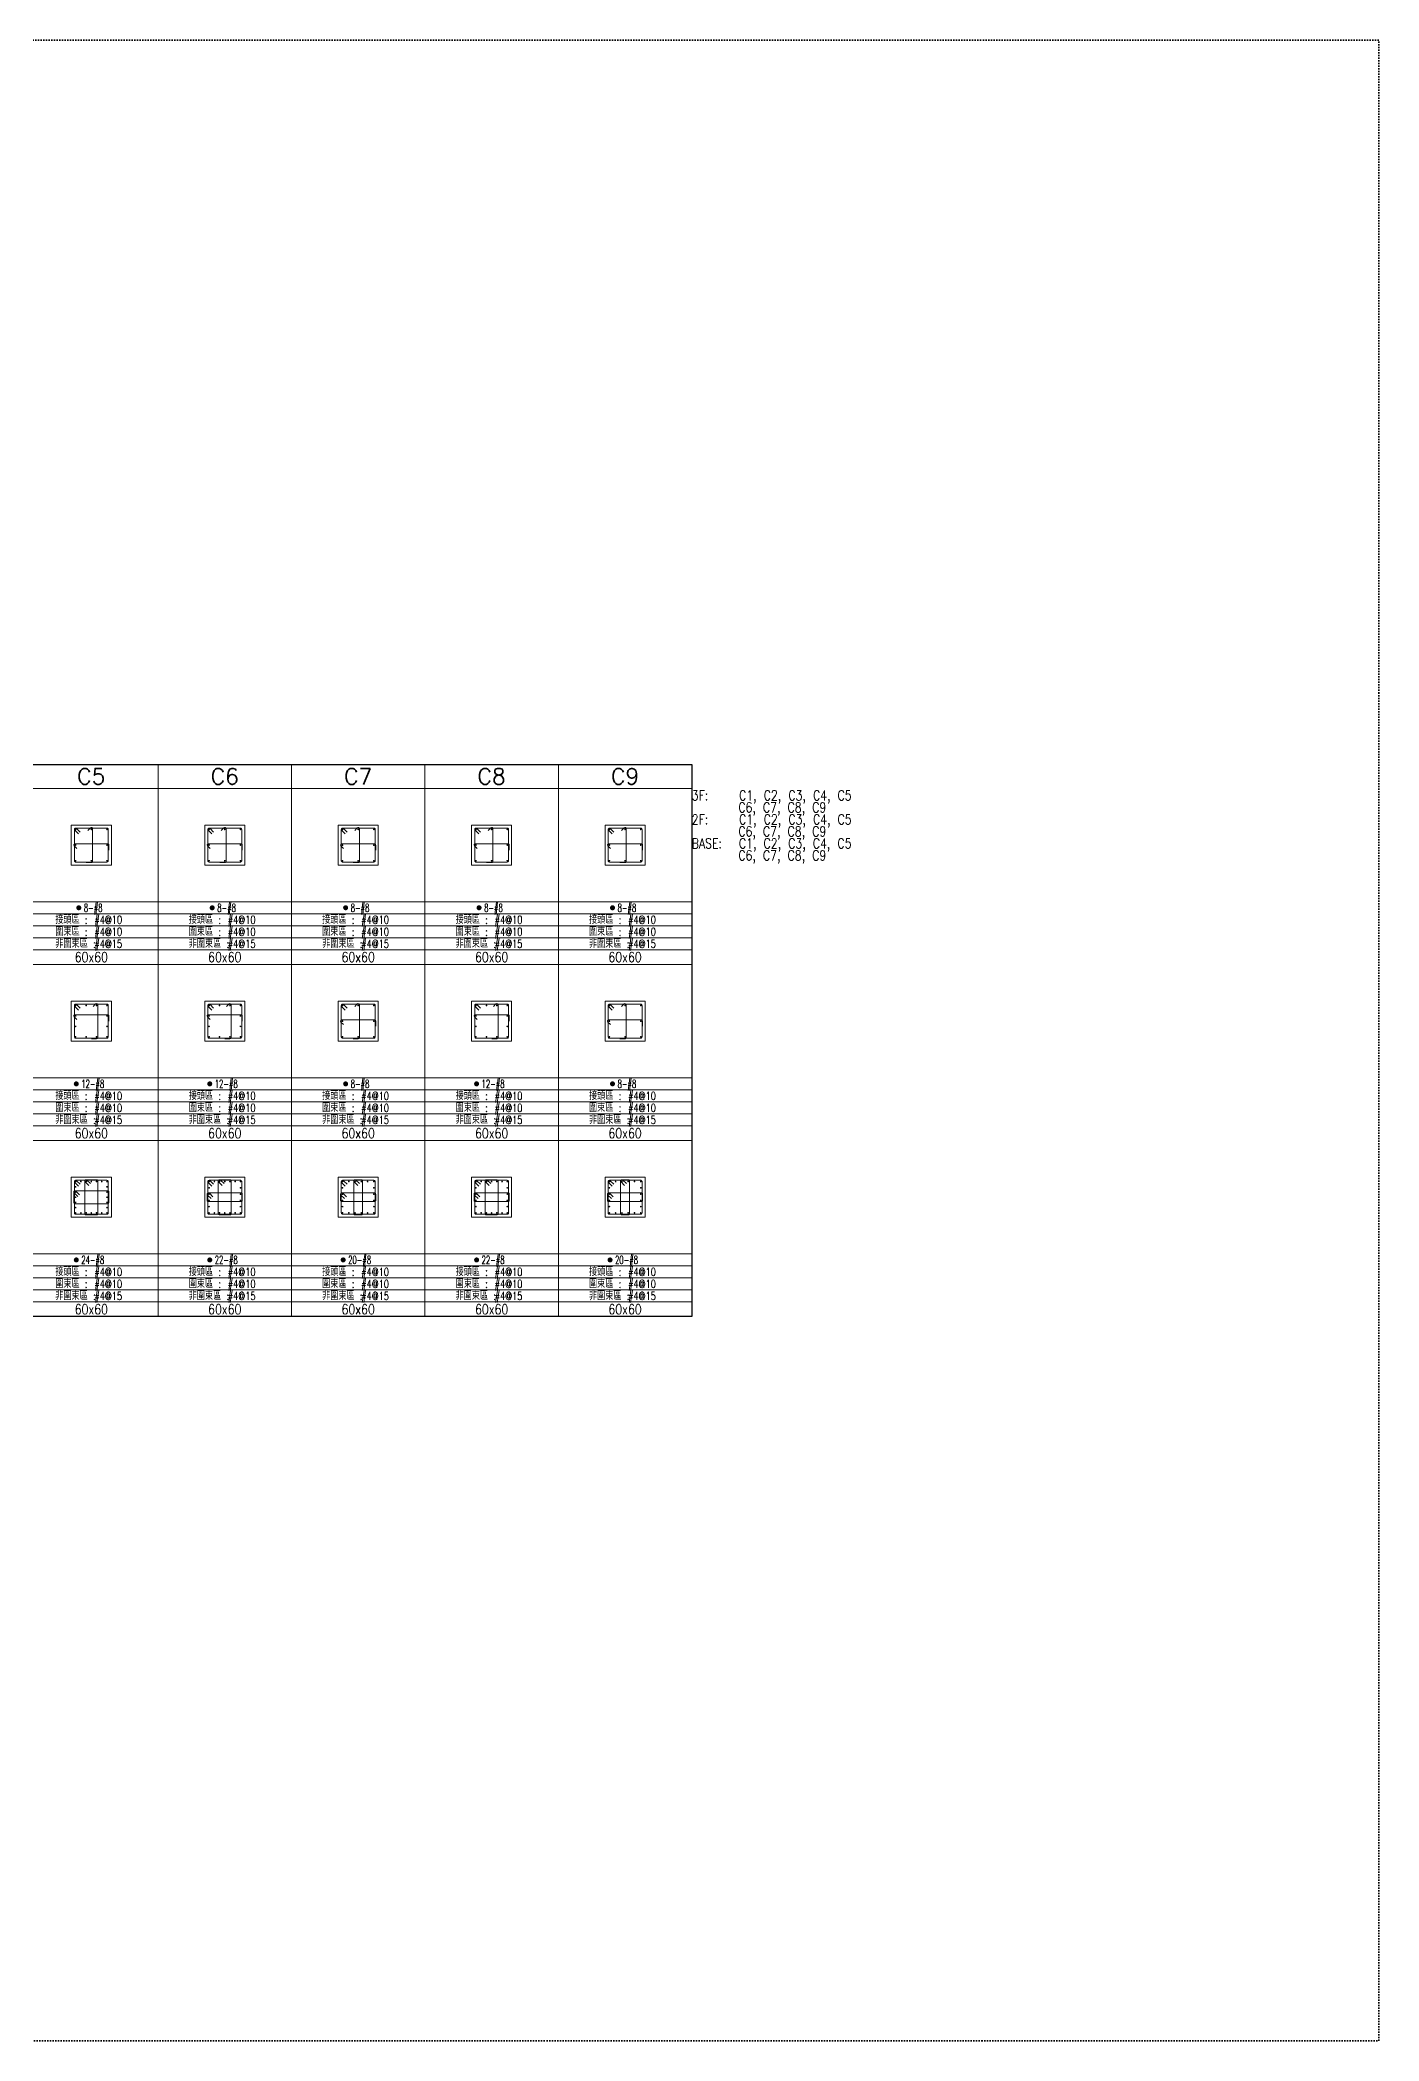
# Model space of a CAD drawing. Header units: millimetres. Extents: x 0 to 4000, y -3150 to -150.
# Drawn here: x 1993 to 4000, y -3150 to -150 of the extents above; entities that cross this region are included whole.
import ezdxf
from ezdxf.enums import TextEntityAlignment as Align

# ---------------------------------------------------------------- set-up
doc = ezdxf.new("R2010")
doc.units = ezdxf.units.MM
doc.linetypes.add('DOT', pattern=[4, 2, -2])
for name, color, linetype in [('column.section', 2, 'Continuous'), ('GirdBoundary', 132, 'Continuous'), ('GirdInner', 132, 'Continuous'), ('main.dot', 2, 'Continuous'), ('sheet.frame', 1, 'DOT'), ('摘要資訊', 30, 'Continuous'), ('文字-主筋根數', 132, 'Continuous'), ('文字-剪力筋', 132, 'Continuous'), ('文字-剪力筋-BC', 132, 'Continuous'), ('文字-剪力筋-圍束區', 132, 'Continuous'), ('文字-斷面尺寸', 132, 'Continuous'), ('文字-柱線名稱', 132, 'Continuous'), ('箍筋線', 2, 'Continuous')]:
    doc.layers.add(name, color=color, linetype=linetype)
doc.styles.add('txt', font='txt.shx', dxfattribs={"height": 0.2, "bigfont": 'chineset.shx'})

# ---------------------------------------------------------------- blocks, each defined once
blk = doc.blocks.new('Circle_Filled')
at = {"const_width": 0.5}
blk.add_lwpolyline([(-0.25, 0, 1), (0.25, 0, 1)], format="xyb", close=True, dxfattribs=at)

msp = doc.modelspace()

# ---------------------------------------------------------------- linework, layer by layer
at = {"layer": 'column.section', "lineweight": 5}
for points in [[(2040, -1387), (2100, -1387), (2100, -1327), (2040, -1327), (2040, -1387)], [(2240, -1387), (2300, -1387), (2300, -1327), (2240, -1327), (2240, -1387)], [(2440, -1387), (2500, -1387), (2500, -1327), (2440, -1327), (2440, -1387)], [(2640, -1387), (2700, -1387), (2700, -1327), (2640, -1327), (2640, -1387)], [(2840, -1387), (2900, -1387), (2900, -1327), (2840, -1327), (2840, -1387)], [(2040, -1651), (2100, -1651), (2100, -1591), (2040, -1591), (2040, -1651)], [(2240, -1651), (2300, -1651), (2300, -1591), (2240, -1591), (2240, -1651)], [(2440, -1651), (2500, -1651), (2500, -1591), (2440, -1591), (2440, -1651)], [(2640, -1651), (2700, -1651), (2700, -1591), (2640, -1591), (2640, -1651)], [(2840, -1651), (2900, -1651), (2900, -1591), (2840, -1591), (2840, -1651)], [(2040, -1915), (2100, -1915), (2100, -1855), (2040, -1855), (2040, -1915)], [(2240, -1915), (2300, -1915), (2300, -1855), (2240, -1855), (2240, -1915)], [(2440, -1915), (2500, -1915), (2500, -1855), (2440, -1855), (2440, -1915)], [(2640, -1915), (2700, -1915), (2700, -1855), (2640, -1855), (2640, -1915)], [(2840, -1915), (2900, -1915), (2900, -1855), (2840, -1855), (2840, -1915)]]:
    msp.add_lwpolyline(points, dxfattribs=at)
at = {"layer": 'GirdBoundary', "lineweight": 30}
msp.add_lwpolyline([(1030, -1236), (2970, -1236), (2970, -2064), (1030, -2064), (1030, -1236)], dxfattribs=at)
at = {"layer": 'GirdInner', "lineweight": 5}
for points in [[(2170, -1236), (2170, -2064)], [(2370, -1236), (2370, -2064)], [(2570, -1236), (2570, -2064)], [(2770, -1236), (2770, -2064)], [(1030, -1272), (2970, -1272)], [(1030, -1442), (2970, -1442)], [(1030, -1460), (2970, -1460)], [(1030, -1478), (2970, -1478)], [(1030, -1496), (2970, -1496)], [(1030, -1514), (2970, -1514)], [(1030, -1536), (2970, -1536)], [(1030, -1706), (2970, -1706)], [(1030, -1724), (2970, -1724)], [(1030, -1742), (2970, -1742)], [(1030, -1760), (2970, -1760)], [(1030, -1778), (2970, -1778)], [(1030, -1800), (2970, -1800)], [(1030, -1970), (2970, -1970)], [(1030, -1988), (2970, -1988)], [(1030, -2006), (2970, -2006)], [(1030, -2024), (2970, -2024)], [(1030, -2042), (2970, -2042)]]:
    msp.add_lwpolyline(points, dxfattribs=at)
at = {"layer": 'sheet.frame', "lineweight": 35}
msp.add_lwpolyline([(0, -3150), (4000, -3150), (4000, -150), (0, -150), (0, -3150)], dxfattribs=at)
at = {"layer": '箍筋線', "lineweight": 5}
for points in [[(2053.3, -1337.6), (2047.9, -1332.2, 0.668179), (2044.6, -1333.5), (2044.6, -1380.5, 0.414214), (2046.5, -1382.4), (2093.5, -1382.4, 0.414214), (2095.4, -1380.5), (2095.4, -1333.5, 0.414214), (2093.5, -1331.6), (2046.5, -1331.6, 0.668179), (2045.2, -1334.9), (2050.6, -1340.3)], [(2064.8, -1335.1), (2068.7, -1331.2, -0.668179), (2071.9, -1332.6), (2071.9, -1381.4, -0.414214), (2070, -1383.3), (2062.4, -1383.3)], [(2253.3, -1337.6), (2247.9, -1332.2, 0.668179), (2244.6, -1333.5), (2244.6, -1380.5, 0.414214), (2246.5, -1382.4), (2293.5, -1382.4, 0.414214), (2295.4, -1380.5), (2295.4, -1333.5, 0.414214), (2293.5, -1331.6), (2246.5, -1331.6, 0.668179), (2245.2, -1334.9), (2250.6, -1340.3)], [(2264.8, -1335.1), (2268.7, -1331.2, -0.668179), (2271.9, -1332.6), (2271.9, -1381.4, -0.414214), (2270, -1383.3), (2262.4, -1383.3)], [(2453.3, -1337.6), (2447.9, -1332.2, 0.668179), (2444.6, -1333.5), (2444.6, -1380.5, 0.414214), (2446.5, -1382.4), (2493.5, -1382.4, 0.414214), (2495.4, -1380.5), (2495.4, -1333.5, 0.414214), (2493.5, -1331.6), (2446.5, -1331.6, 0.668179), (2445.2, -1334.9), (2450.6, -1340.3)], [(2464.8, -1335.1), (2468.7, -1331.2, -0.668179), (2471.9, -1332.6), (2471.9, -1381.4, -0.414214), (2470, -1383.3), (2462.4, -1383.3)], [(2653.3, -1337.6), (2647.9, -1332.2, 0.668179), (2644.6, -1333.5), (2644.6, -1380.5, 0.414214), (2646.5, -1382.4), (2693.5, -1382.4, 0.414214), (2695.4, -1380.5), (2695.4, -1333.5, 0.414214), (2693.5, -1331.6), (2646.5, -1331.6, 0.668179), (2645.2, -1334.9), (2650.6, -1340.3)], [(2664.8, -1335.1), (2668.7, -1331.2, -0.668179), (2671.9, -1332.6), (2671.9, -1381.4, -0.414214), (2670, -1383.3), (2662.4, -1383.3)], [(2853.3, -1337.6), (2847.9, -1332.2, 0.668179), (2844.6, -1333.5), (2844.6, -1380.5, 0.414214), (2846.5, -1382.4), (2893.5, -1382.4, 0.414214), (2895.4, -1380.5), (2895.4, -1333.5, 0.414214), (2893.5, -1331.6), (2846.5, -1331.6, 0.668179), (2845.2, -1334.9), (2850.6, -1340.3)], [(2864.8, -1335.1), (2868.7, -1331.2, -0.668179), (2871.9, -1332.6), (2871.9, -1381.4, -0.414214), (2870, -1383.3), (2862.4, -1383.3)], [(2048.1, -1362.2), (2044.2, -1358.3, -0.668179), (2045.6, -1355.1), (2094.4, -1355.1, -0.414214), (2096.3, -1357), (2096.3, -1364.6)], [(2248.1, -1362.2), (2244.2, -1358.3, -0.668179), (2245.6, -1355.1), (2294.4, -1355.1, -0.414214), (2296.3, -1357), (2296.3, -1364.6)], [(2448.1, -1362.2), (2444.2, -1358.3, -0.668179), (2445.6, -1355.1), (2494.4, -1355.1, -0.414214), (2496.3, -1357), (2496.3, -1364.6)], [(2648.1, -1362.2), (2644.2, -1358.3, -0.668179), (2645.6, -1355.1), (2694.4, -1355.1, -0.414214), (2696.3, -1357), (2696.3, -1364.6)], [(2848.1, -1362.2), (2844.2, -1358.3, -0.668179), (2845.6, -1355.1), (2894.4, -1355.1, -0.414214), (2896.3, -1357), (2896.3, -1364.6)], [(2048.1, -1618.3), (2044.2, -1614.5, -0.668179), (2045.6, -1611.3), (2094.4, -1611.3, -0.414214), (2096.3, -1613.2), (2096.3, -1620.8)], [(2053.3, -1601.6), (2047.9, -1596.2, 0.668179), (2044.6, -1597.5), (2044.6, -1644.5, 0.414214), (2046.5, -1646.4), (2093.5, -1646.4, 0.414214), (2095.4, -1644.5), (2095.4, -1597.5, 0.414214), (2093.5, -1595.6), (2046.5, -1595.6, 0.668179), (2045.2, -1598.9), (2050.6, -1604.3)], [(2072.7, -1599.1), (2076.5, -1595.2, -0.668179), (2079.7, -1596.6), (2079.7, -1645.4, -0.414214), (2077.8, -1647.3), (2070.2, -1647.3)], [(2248.1, -1618.3), (2244.2, -1614.5, -0.668179), (2245.6, -1611.3), (2294.4, -1611.3, -0.414214), (2296.3, -1613.2), (2296.3, -1620.8)], [(2253.3, -1601.6), (2247.9, -1596.2, 0.668179), (2244.6, -1597.5), (2244.6, -1644.5, 0.414214), (2246.5, -1646.4), (2293.5, -1646.4, 0.414214), (2295.4, -1644.5), (2295.4, -1597.5, 0.414214), (2293.5, -1595.6), (2246.5, -1595.6, 0.668179), (2245.2, -1598.9), (2250.6, -1604.3)], [(2272.7, -1599.1), (2276.5, -1595.2, -0.668179), (2279.7, -1596.6), (2279.7, -1645.4, -0.414214), (2277.8, -1647.3), (2270.2, -1647.3)], [(2448.1, -1626.2), (2444.2, -1622.3, -0.668179), (2445.6, -1619.1), (2494.4, -1619.1, -0.414214), (2496.3, -1621), (2496.3, -1628.6)], [(2453.3, -1601.6), (2447.9, -1596.2, 0.668179), (2444.6, -1597.5), (2444.6, -1644.5, 0.414214), (2446.5, -1646.4), (2493.5, -1646.4, 0.414214), (2495.4, -1644.5), (2495.4, -1597.5, 0.414214), (2493.5, -1595.6), (2446.5, -1595.6, 0.668179), (2445.2, -1598.9), (2450.6, -1604.3)], [(2464.8, -1599.1), (2468.7, -1595.2, -0.668179), (2471.9, -1596.6), (2471.9, -1645.4, -0.414214), (2470, -1647.3), (2462.4, -1647.3)], [(2648.1, -1618.3), (2644.2, -1614.5, -0.668179), (2645.6, -1611.3), (2694.4, -1611.3, -0.414214), (2696.3, -1613.2), (2696.3, -1620.8)], [(2653.3, -1601.6), (2647.9, -1596.2, 0.668179), (2644.6, -1597.5), (2644.6, -1644.5, 0.414214), (2646.5, -1646.4), (2693.5, -1646.4, 0.414214), (2695.4, -1644.5), (2695.4, -1597.5, 0.414214), (2693.5, -1595.6), (2646.5, -1595.6, 0.668179), (2645.2, -1598.9), (2650.6, -1604.3)], [(2672.7, -1599.1), (2676.5, -1595.2, -0.668179), (2679.7, -1596.6), (2679.7, -1645.4, -0.414214), (2677.8, -1647.3), (2670.2, -1647.3)], [(2848.1, -1626.2), (2844.2, -1622.3, -0.668179), (2845.6, -1619.1), (2894.4, -1619.1, -0.414214), (2896.3, -1621), (2896.3, -1628.6)], [(2853.3, -1601.6), (2847.9, -1596.2, 0.668179), (2844.6, -1597.5), (2844.6, -1644.5, 0.414214), (2846.5, -1646.4), (2893.5, -1646.4, 0.414214), (2895.4, -1644.5), (2895.4, -1597.5, 0.414214), (2893.5, -1595.6), (2846.5, -1595.6, 0.668179), (2845.2, -1598.9), (2850.6, -1604.3)], [(2864.8, -1599.1), (2868.7, -1595.2, -0.668179), (2871.9, -1596.6), (2871.9, -1645.4, -0.414214), (2870, -1647.3), (2862.4, -1647.3)], [(2053.3, -1865.6), (2047.9, -1860.2, 0.668179), (2044.6, -1861.5), (2044.6, -1908.5, 0.414214), (2046.5, -1910.4), (2093.5, -1910.4, 0.414214), (2095.4, -1908.5), (2095.4, -1861.5, 0.414214), (2093.5, -1859.6), (2046.5, -1859.6, 0.668179), (2045.2, -1862.9), (2050.6, -1868.3)], [(2068.9, -1864.6), (2063.5, -1859.2, 0.668179), (2060.3, -1860.6), (2060.3, -1909.4, 0.414214), (2062.2, -1911.3), (2077.8, -1911.3, 0.414214), (2079.7, -1909.4), (2079.7, -1860.6, 0.414214), (2077.8, -1858.7), (2062.2, -1858.7, 0.668179), (2060.8, -1861.9), (2066.2, -1867.3)], [(2253.3, -1865.6), (2247.9, -1860.2, 0.668179), (2244.6, -1861.5), (2244.6, -1908.5, 0.414214), (2246.5, -1910.4), (2293.5, -1910.4, 0.414214), (2295.4, -1908.5), (2295.4, -1861.5, 0.414214), (2293.5, -1859.6), (2246.5, -1859.6, 0.668179), (2245.2, -1862.9), (2250.6, -1868.3)], [(2268.9, -1864.6), (2263.5, -1859.2, 0.668179), (2260.3, -1860.6), (2260.3, -1909.4, 0.414214), (2262.2, -1911.3), (2277.8, -1911.3, 0.414214), (2279.7, -1909.4), (2279.7, -1860.6, 0.414214), (2277.8, -1858.7), (2262.2, -1858.7, 0.668179), (2260.8, -1861.9), (2266.2, -1867.3)], [(2453.3, -1865.6), (2447.9, -1860.2, 0.668179), (2444.6, -1861.5), (2444.6, -1908.5, 0.414214), (2446.5, -1910.4), (2493.5, -1910.4, 0.414214), (2495.4, -1908.5), (2495.4, -1861.5, 0.414214), (2493.5, -1859.6), (2446.5, -1859.6, 0.668179), (2445.2, -1862.9), (2450.6, -1868.3)], [(2472, -1864.6), (2466.7, -1859.2, 0.668179), (2463.4, -1860.6), (2463.4, -1909.4, 0.414214), (2465.3, -1911.3), (2474.7, -1911.3, 0.414214), (2476.6, -1909.4), (2476.6, -1860.6, 0.414214), (2474.7, -1858.7), (2465.3, -1858.7, 0.668179), (2464, -1861.9), (2469.3, -1867.3)], [(2653.3, -1865.6), (2647.9, -1860.2, 0.668179), (2644.6, -1861.5), (2644.6, -1908.5, 0.414214), (2646.5, -1910.4), (2693.5, -1910.4, 0.414214), (2695.4, -1908.5), (2695.4, -1861.5, 0.414214), (2693.5, -1859.6), (2646.5, -1859.6, 0.668179), (2645.2, -1862.9), (2650.6, -1868.3)], [(2668.9, -1864.6), (2663.5, -1859.2, 0.668179), (2660.3, -1860.6), (2660.3, -1909.4, 0.414214), (2662.2, -1911.3), (2677.8, -1911.3, 0.414214), (2679.7, -1909.4), (2679.7, -1860.6, 0.414214), (2677.8, -1858.7), (2662.2, -1858.7, 0.668179), (2660.8, -1861.9), (2666.2, -1867.3)], [(2853.3, -1865.6), (2847.9, -1860.2, 0.668179), (2844.6, -1861.5), (2844.6, -1908.5, 0.414214), (2846.5, -1910.4), (2893.5, -1910.4, 0.414214), (2895.4, -1908.5), (2895.4, -1861.5, 0.414214), (2893.5, -1859.6), (2846.5, -1859.6, 0.668179), (2845.2, -1862.9), (2850.6, -1868.3)], [(2872, -1864.6), (2866.7, -1859.2, 0.668179), (2863.4, -1860.6), (2863.4, -1909.4, 0.414214), (2865.3, -1911.3), (2874.7, -1911.3, 0.414214), (2876.6, -1909.4), (2876.6, -1860.6, 0.414214), (2874.7, -1858.7), (2865.3, -1858.7, 0.668179), (2864, -1861.9), (2869.3, -1867.3)], [(2052.3, -1881.2), (2046.9, -1875.8, 0.668179), (2043.7, -1877.2), (2043.7, -1892.8, 0.414214), (2045.6, -1894.7), (2094.4, -1894.7, 0.414214), (2096.3, -1892.8), (2096.3, -1877.2, 0.414214), (2094.4, -1875.3), (2045.6, -1875.3, 0.668179), (2044.2, -1878.5), (2049.6, -1883.9)], [(2252.3, -1884.3), (2246.9, -1879, 0.668179), (2243.7, -1880.3), (2243.7, -1889.7, 0.414214), (2245.6, -1891.6), (2294.4, -1891.6, 0.414214), (2296.3, -1889.7), (2296.3, -1880.3, 0.414214), (2294.4, -1878.4), (2245.6, -1878.4, 0.668179), (2244.2, -1881.7), (2249.6, -1887)], [(2452.3, -1884.3), (2446.9, -1879, 0.668179), (2443.7, -1880.3), (2443.7, -1889.7, 0.414214), (2445.6, -1891.6), (2494.4, -1891.6, 0.414214), (2496.3, -1889.7), (2496.3, -1880.3, 0.414214), (2494.4, -1878.4), (2445.6, -1878.4, 0.668179), (2444.2, -1881.7), (2449.6, -1887)], [(2652.3, -1884.3), (2646.9, -1879, 0.668179), (2643.7, -1880.3), (2643.7, -1889.7, 0.414214), (2645.6, -1891.6), (2694.4, -1891.6, 0.414214), (2696.3, -1889.7), (2696.3, -1880.3, 0.414214), (2694.4, -1878.4), (2645.6, -1878.4, 0.668179), (2644.2, -1881.7), (2649.6, -1887)], [(2852.3, -1884.3), (2846.9, -1879, 0.668179), (2843.7, -1880.3), (2843.7, -1889.7, 0.414214), (2845.6, -1891.6), (2894.4, -1891.6, 0.414214), (2896.3, -1889.7), (2896.3, -1880.3, 0.414214), (2894.4, -1878.4), (2845.6, -1878.4, 0.668179), (2844.2, -1881.7), (2849.6, -1887)]]:
    msp.add_lwpolyline(points, format="xyb", dxfattribs=at)

# ---------------------------------------------------------------- block references
at = {"layer": 'main.dot', "lineweight": 5}
for p, xscale, yscale in [((2046.5, -1333.5), 2.539999961853027, 2.539999961853027), ((2070, -1333.5), 2.539999961853027, 2.539999961853027), ((2093.5, -1333.5), 2.539999961853027, 2.539999961853027), ((2246.5, -1333.5), 2.539999961853027, 2.539999961853027), ((2270, -1333.5), 2.539999961853027, 2.539999961853027), ((2293.5, -1333.5), 2.539999961853027, 2.539999961853027), ((2446.5, -1333.5), 2.539999961853027, 2.539999961853027), ((2470, -1333.5), 2.539999961853027, 2.539999961853027), ((2493.5, -1333.5), 2.539999961853027, 2.539999961853027), ((2646.5, -1333.5), 2.539999961853027, 2.539999961853027), ((2670, -1333.5), 2.539999961853027, 2.539999961853027), ((2693.5, -1333.5), 2.539999961853027, 2.539999961853027), ((2846.5, -1333.5), 2.539999961853027, 2.539999961853027), ((2870, -1333.5), 2.539999961853027, 2.539999961853027), ((2893.5, -1333.5), 2.539999961853027, 2.539999961853027), ((2046.5, -1357), 2.539999961853027, 2.539999961853027), ((2046.5, -1380.5), 2.539999961853027, 2.539999961853027), ((2070, -1380.5), 2.539999961853027, 2.539999961853027), ((2093.5, -1357), 2.539999961853027, 2.539999961853027), ((2093.5, -1380.5), 2.539999961853027, 2.539999961853027), ((2246.5, -1357), 2.539999961853027, 2.539999961853027), ((2246.5, -1380.5), 2.539999961853027, 2.539999961853027), ((2270, -1380.5), 2.539999961853027, 2.539999961853027), ((2293.5, -1357), 2.539999961853027, 2.539999961853027), ((2293.5, -1380.5), 2.539999961853027, 2.539999961853027), ((2446.5, -1357), 2.539999961853027, 2.539999961853027), ((2446.5, -1380.5), 2.539999961853027, 2.539999961853027), ((2470, -1380.5), 2.539999961853027, 2.539999961853027), ((2493.5, -1357), 2.539999961853027, 2.539999961853027), ((2493.5, -1380.5), 2.539999961853027, 2.539999961853027), ((2646.5, -1357), 2.539999961853027, 2.539999961853027), ((2646.5, -1380.5), 2.539999961853027, 2.539999961853027), ((2670, -1380.5), 2.539999961853027, 2.539999961853027), ((2693.5, -1357), 2.539999961853027, 2.539999961853027), ((2693.5, -1380.5), 2.539999961853027, 2.539999961853027), ((2846.5, -1357), 2.539999961853027, 2.539999961853027), ((2846.5, -1380.5), 2.539999961853027, 2.539999961853027), ((2870, -1380.5), 2.539999961853027, 2.539999961853027), ((2893.5, -1357), 2.539999961853027, 2.539999961853027), ((2893.5, -1380.5), 2.539999961853027, 2.539999961853027), ((2051.2, -1451), 7.5, 7.5), ((2251.2, -1451), 7.5, 7.5), ((2451.2, -1451), 7.5, 7.5), ((2651.2, -1451), 7.5, 7.5), ((2851.2, -1451), 7.5, 7.5), ((2046.5, -1597.5), 2.539999961853027, 2.539999961853027), ((2046.5, -1613.2), 2.539999961853027, 2.539999961853027), ((2062.2, -1597.5), 2.539999961853027, 2.539999961853027), ((2077.8, -1597.5), 2.539999961853027, 2.539999961853027), ((2093.5, -1597.5), 2.539999961853027, 2.539999961853027), ((2093.5, -1613.2), 2.539999961853027, 2.539999961853027), ((2246.5, -1597.5), 2.539999961853027, 2.539999961853027), ((2246.5, -1613.2), 2.539999961853027, 2.539999961853027), ((2262.2, -1597.5), 2.539999961853027, 2.539999961853027), ((2277.8, -1597.5), 2.539999961853027, 2.539999961853027), ((2293.5, -1597.5), 2.539999961853027, 2.539999961853027), ((2293.5, -1613.2), 2.539999961853027, 2.539999961853027), ((2446.5, -1597.5), 2.539999961853027, 2.539999961853027), ((2446.5, -1621), 2.539999961853027, 2.539999961853027), ((2470, -1597.5), 2.539999961853027, 2.539999961853027), ((2493.5, -1597.5), 2.539999961853027, 2.539999961853027), ((2493.5, -1621), 2.539999961853027, 2.539999961853027), ((2646.5, -1597.5), 2.539999961853027, 2.539999961853027), ((2646.5, -1613.2), 2.539999961853027, 2.539999961853027), ((2662.2, -1597.5), 2.539999961853027, 2.539999961853027), ((2677.8, -1597.5), 2.539999961853027, 2.539999961853027), ((2693.5, -1597.5), 2.539999961853027, 2.539999961853027), ((2693.5, -1613.2), 2.539999961853027, 2.539999961853027), ((2846.5, -1597.5), 2.539999961853027, 2.539999961853027), ((2846.5, -1621), 2.539999961853027, 2.539999961853027), ((2870, -1597.5), 2.539999961853027, 2.539999961853027), ((2893.5, -1597.5), 2.539999961853027, 2.539999961853027), ((2893.5, -1621), 2.539999961853027, 2.539999961853027), ((2046.5, -1628.8), 2.539999961853027, 2.539999961853027), ((2046.5, -1644.5), 2.539999961853027, 2.539999961853027), ((2062.2, -1644.5), 2.539999961853027, 2.539999961853027), ((2077.8, -1644.5), 2.539999961853027, 2.539999961853027), ((2093.5, -1628.8), 2.539999961853027, 2.539999961853027), ((2093.5, -1644.5), 2.539999961853027, 2.539999961853027), ((2246.5, -1628.8), 2.539999961853027, 2.539999961853027), ((2246.5, -1644.5), 2.539999961853027, 2.539999961853027), ((2262.2, -1644.5), 2.539999961853027, 2.539999961853027), ((2277.8, -1644.5), 2.539999961853027, 2.539999961853027), ((2293.5, -1628.8), 2.539999961853027, 2.539999961853027), ((2293.5, -1644.5), 2.539999961853027, 2.539999961853027), ((2446.5, -1644.5), 2.539999961853027, 2.539999961853027), ((2470, -1644.5), 2.539999961853027, 2.539999961853027), ((2493.5, -1644.5), 2.539999961853027, 2.539999961853027), ((2646.5, -1628.8), 2.539999961853027, 2.539999961853027), ((2646.5, -1644.5), 2.539999961853027, 2.539999961853027), ((2662.2, -1644.5), 2.539999961853027, 2.539999961853027), ((2677.8, -1644.5), 2.539999961853027, 2.539999961853027), ((2693.5, -1628.8), 2.539999961853027, 2.539999961853027), ((2693.5, -1644.5), 2.539999961853027, 2.539999961853027), ((2846.5, -1644.5), 2.539999961853027, 2.539999961853027), ((2870, -1644.5), 2.539999961853027, 2.539999961853027), ((2893.5, -1644.5), 2.539999961853027, 2.539999961853027), ((2047.5, -1715), 7.5, 7.5), ((2247.5, -1715), 7.5, 7.5), ((2451.2, -1715), 7.5, 7.5), ((2647.5, -1715), 7.5, 7.5), ((2851.2, -1715), 7.5, 7.5), ((2046.5, -1861.5), 2.539999961853027, 2.539999961853027), ((2046.5, -1869.4), 2.539999961853027, 2.539999961853027), ((2046.5, -1877.2), 2.539999961853027, 2.539999961853027), ((2046.5, -1885), 2.539999961853027, 2.539999961853027), ((2054.4, -1861.5), 2.539999961853027, 2.539999961853027), ((2062.2, -1861.5), 2.539999961853027, 2.539999961853027), ((2070, -1861.5), 2.539999961853027, 2.539999961853027), ((2077.8, -1861.5), 2.539999961853027, 2.539999961853027), ((2085.6, -1861.5), 2.539999961853027, 2.539999961853027), ((2093.5, -1861.5), 2.539999961853027, 2.539999961853027), ((2093.5, -1869.4), 2.539999961853027, 2.539999961853027), ((2093.5, -1877.2), 2.539999961853027, 2.539999961853027), ((2093.5, -1885), 2.539999961853027, 2.539999961853027), ((2246.5, -1861.5), 2.539999961853027, 2.539999961853027), ((2246.5, -1870.9), 2.539999961853027, 2.539999961853027), ((2246.5, -1880.3), 2.539999961853027, 2.539999961853027), ((2246.5, -1889.7), 2.539999961853027, 2.539999961853027), ((2254.4, -1861.5), 2.539999961853027, 2.539999961853027), ((2262.2, -1861.5), 2.539999961853027, 2.539999961853027), ((2270, -1861.5), 2.539999961853027, 2.539999961853027), ((2277.8, -1861.5), 2.539999961853027, 2.539999961853027), ((2285.6, -1861.5), 2.539999961853027, 2.539999961853027), ((2293.5, -1861.5), 2.539999961853027, 2.539999961853027), ((2293.5, -1870.9), 2.539999961853027, 2.539999961853027), ((2293.5, -1880.3), 2.539999961853027, 2.539999961853027), ((2293.5, -1889.7), 2.539999961853027, 2.539999961853027), ((2446.5, -1861.5), 2.539999961853027, 2.539999961853027), ((2446.5, -1870.9), 2.539999961853027, 2.539999961853027), ((2446.5, -1880.3), 2.539999961853027, 2.539999961853027), ((2446.5, -1889.7), 2.539999961853027, 2.539999961853027), ((2455.9, -1861.5), 2.539999961853027, 2.539999961853027), ((2465.3, -1861.5), 2.539999961853027, 2.539999961853027), ((2474.7, -1861.5), 2.539999961853027, 2.539999961853027), ((2484.1, -1861.5), 2.539999961853027, 2.539999961853027), ((2493.5, -1861.5), 2.539999961853027, 2.539999961853027), ((2493.5, -1870.9), 2.539999961853027, 2.539999961853027), ((2493.5, -1880.3), 2.539999961853027, 2.539999961853027), ((2493.5, -1889.7), 2.539999961853027, 2.539999961853027), ((2646.5, -1861.5), 2.539999961853027, 2.539999961853027), ((2646.5, -1870.9), 2.539999961853027, 2.539999961853027), ((2646.5, -1880.3), 2.539999961853027, 2.539999961853027), ((2646.5, -1889.7), 2.539999961853027, 2.539999961853027), ((2654.4, -1861.5), 2.539999961853027, 2.539999961853027), ((2662.2, -1861.5), 2.539999961853027, 2.539999961853027), ((2670, -1861.5), 2.539999961853027, 2.539999961853027), ((2677.8, -1861.5), 2.539999961853027, 2.539999961853027), ((2685.6, -1861.5), 2.539999961853027, 2.539999961853027), ((2693.5, -1861.5), 2.539999961853027, 2.539999961853027), ((2693.5, -1870.9), 2.539999961853027, 2.539999961853027), ((2693.5, -1880.3), 2.539999961853027, 2.539999961853027), ((2693.5, -1889.7), 2.539999961853027, 2.539999961853027), ((2846.5, -1861.5), 2.539999961853027, 2.539999961853027), ((2846.5, -1870.9), 2.539999961853027, 2.539999961853027), ((2846.5, -1880.3), 2.539999961853027, 2.539999961853027), ((2846.5, -1889.7), 2.539999961853027, 2.539999961853027), ((2855.9, -1861.5), 2.539999961853027, 2.539999961853027), ((2865.3, -1861.5), 2.539999961853027, 2.539999961853027), ((2874.7, -1861.5), 2.539999961853027, 2.539999961853027), ((2884.1, -1861.5), 2.539999961853027, 2.539999961853027), ((2893.5, -1861.5), 2.539999961853027, 2.539999961853027), ((2893.5, -1870.9), 2.539999961853027, 2.539999961853027), ((2893.5, -1880.3), 2.539999961853027, 2.539999961853027), ((2893.5, -1889.7), 2.539999961853027, 2.539999961853027), ((2046.5, -1892.8), 2.539999961853027, 2.539999961853027), ((2046.5, -1900.6), 2.539999961853027, 2.539999961853027), ((2046.5, -1908.5), 2.539999961853027, 2.539999961853027), ((2054.4, -1908.5), 2.539999961853027, 2.539999961853027), ((2062.2, -1908.5), 2.539999961853027, 2.539999961853027), ((2070, -1908.5), 2.539999961853027, 2.539999961853027), ((2077.8, -1908.5), 2.539999961853027, 2.539999961853027), ((2085.6, -1908.5), 2.539999961853027, 2.539999961853027), ((2093.5, -1892.8), 2.539999961853027, 2.539999961853027), ((2093.5, -1900.6), 2.539999961853027, 2.539999961853027), ((2093.5, -1908.5), 2.539999961853027, 2.539999961853027), ((2246.5, -1899.1), 2.539999961853027, 2.539999961853027), ((2246.5, -1908.5), 2.539999961853027, 2.539999961853027), ((2254.4, -1908.5), 2.539999961853027, 2.539999961853027), ((2262.2, -1908.5), 2.539999961853027, 2.539999961853027), ((2270, -1908.5), 2.539999961853027, 2.539999961853027), ((2277.8, -1908.5), 2.539999961853027, 2.539999961853027), ((2285.6, -1908.5), 2.539999961853027, 2.539999961853027), ((2293.5, -1899.1), 2.539999961853027, 2.539999961853027), ((2293.5, -1908.5), 2.539999961853027, 2.539999961853027), ((2446.5, -1899.1), 2.539999961853027, 2.539999961853027), ((2446.5, -1908.5), 2.539999961853027, 2.539999961853027), ((2455.9, -1908.5), 2.539999961853027, 2.539999961853027), ((2465.3, -1908.5), 2.539999961853027, 2.539999961853027), ((2474.7, -1908.5), 2.539999961853027, 2.539999961853027), ((2484.1, -1908.5), 2.539999961853027, 2.539999961853027), ((2493.5, -1899.1), 2.539999961853027, 2.539999961853027), ((2493.5, -1908.5), 2.539999961853027, 2.539999961853027), ((2646.5, -1899.1), 2.539999961853027, 2.539999961853027), ((2646.5, -1908.5), 2.539999961853027, 2.539999961853027), ((2654.4, -1908.5), 2.539999961853027, 2.539999961853027), ((2662.2, -1908.5), 2.539999961853027, 2.539999961853027), ((2670, -1908.5), 2.539999961853027, 2.539999961853027), ((2677.8, -1908.5), 2.539999961853027, 2.539999961853027), ((2685.6, -1908.5), 2.539999961853027, 2.539999961853027), ((2693.5, -1899.1), 2.539999961853027, 2.539999961853027), ((2693.5, -1908.5), 2.539999961853027, 2.539999961853027), ((2846.5, -1899.1), 2.539999961853027, 2.539999961853027), ((2846.5, -1908.5), 2.539999961853027, 2.539999961853027), ((2855.9, -1908.5), 2.539999961853027, 2.539999961853027), ((2865.3, -1908.5), 2.539999961853027, 2.539999961853027), ((2874.7, -1908.5), 2.539999961853027, 2.539999961853027), ((2884.1, -1908.5), 2.539999961853027, 2.539999961853027), ((2893.5, -1899.1), 2.539999961853027, 2.539999961853027), ((2893.5, -1908.5), 2.539999961853027, 2.539999961853027), ((2047.5, -1979), 7.5, 7.5), ((2247.5, -1979), 7.5, 7.5), ((2447.5, -1979), 7.5, 7.5), ((2647.5, -1979), 7.5, 7.5), ((2847.5, -1979), 7.5, 7.5)]:
    msp.add_blockref('Circle_Filled', p, dxfattribs=dict(at, xscale=xscale, yscale=yscale))

# ---------------------------------------------------------------- texts
at = {"layer": '摘要資訊', "style": 'txt', "width": 0.8}
for s, p in [('3F:', (2970, -1290)), ('   C1, C2, C3, C4, C5', (3006, -1290)), ('2F:', (2970, -1326)), ('      C6, C7, C8, C9', (2970, -1308)), ('   C1, C2, C3, C4, C5', (3006, -1326)), ('BASE:', (2970, -1362)), ('      C6, C7, C8, C9', (2970, -1344)), (' C1, C2, C3, C4, C5', (3030, -1362)), ('      C6, C7, C8, C9', (2970, -1380))]:
    msp.add_text(s, height=15, dxfattribs=at).set_placement(p)
at = {"layer": '文字-主筋根數', "style": 'txt', "width": 0.625}
for s, p in [('8-#8', (2058.8, -1451)), ('8-#8', (2258.8, -1451)), ('8-#8', (2458.8, -1451)), ('8-#8', (2658.8, -1451)), ('8-#8', (2858.8, -1451)), ('12-#8', (2055, -1715)), ('12-#8', (2255, -1715)), ('8-#8', (2458.8, -1715)), ('12-#8', (2655, -1715)), ('8-#8', (2858.8, -1715)), ('24-#8', (2055, -1979)), ('22-#8', (2255, -1979)), ('20-#8', (2455, -1979)), ('22-#8', (2655, -1979)), ('20-#8', (2855, -1979))]:
    msp.add_text(s, height=12, dxfattribs=at).set_placement(p, align=Align.MIDDLE_LEFT)
at = {"layer": '文字-剪力筋', "style": 'txt', "width": 0.75}
for s, p in [('非圍束區 :', (2016, -1505)), ('#4@15', (2074.5, -1505)), ('非圍束區 :', (2216, -1505)), ('#4@15', (2274.5, -1505)), ('非圍束區 :', (2416, -1505)), ('#4@15', (2474.5, -1505)), ('非圍束區 :', (2616, -1505)), ('#4@15', (2674.5, -1505)), ('非圍束區 :', (2816, -1505)), ('#4@15', (2874.5, -1505)), ('非圍束區 :', (2016, -1769)), ('#4@15', (2074.5, -1769)), ('非圍束區 :', (2216, -1769)), ('#4@15', (2274.5, -1769)), ('非圍束區 :', (2416, -1769)), ('#4@15', (2474.5, -1769)), ('非圍束區 :', (2616, -1769)), ('#4@15', (2674.5, -1769)), ('非圍束區 :', (2816, -1769)), ('#4@15', (2874.5, -1769)), ('非圍束區 :', (2016, -2033)), ('#4@15', (2074.5, -2033)), ('非圍束區 :', (2216, -2033)), ('#4@15', (2274.5, -2033)), ('非圍束區 :', (2416, -2033)), ('#4@15', (2474.5, -2033)), ('非圍束區 :', (2616, -2033)), ('#4@15', (2674.5, -2033)), ('非圍束區 :', (2816, -2033)), ('#4@15', (2874.5, -2033))]:
    msp.add_text(s, height=12, dxfattribs=at).set_placement(p, align=Align.MIDDLE_LEFT)
at = {"layer": '文字-剪力筋-BC', "style": 'txt', "width": 0.75}
for s, p in [('接頭區 :', (2016, -1469)), ('#4@10', (2074.5, -1469)), ('接頭區 :', (2216, -1469)), ('#4@10', (2274.5, -1469)), ('接頭區 :', (2416, -1469)), ('#4@10', (2474.5, -1469)), ('接頭區 :', (2616, -1469)), ('#4@10', (2674.5, -1469)), ('接頭區 :', (2816, -1469)), ('#4@10', (2874.5, -1469)), ('接頭區 :', (2016, -1733)), ('#4@10', (2074.5, -1733)), ('接頭區 :', (2216, -1733)), ('#4@10', (2274.5, -1733)), ('接頭區 :', (2416, -1733)), ('#4@10', (2474.5, -1733)), ('接頭區 :', (2616, -1733)), ('#4@10', (2674.5, -1733)), ('接頭區 :', (2816, -1733)), ('#4@10', (2874.5, -1733)), ('接頭區 :', (2016, -1997)), ('#4@10', (2074.5, -1997)), ('接頭區 :', (2216, -1997)), ('#4@10', (2274.5, -1997)), ('接頭區 :', (2416, -1997)), ('#4@10', (2474.5, -1997)), ('接頭區 :', (2616, -1997)), ('#4@10', (2674.5, -1997)), ('接頭區 :', (2816, -1997)), ('#4@10', (2874.5, -1997))]:
    msp.add_text(s, height=12, dxfattribs=at).set_placement(p, align=Align.MIDDLE_LEFT)
at = {"layer": '文字-剪力筋-圍束區', "style": 'txt', "width": 0.75}
for s, p in [('圍束區 :', (2016, -1487)), ('#4@10', (2074.5, -1487)), ('圍束區 :', (2216, -1487)), ('#4@10', (2274.5, -1487)), ('圍束區 :', (2416, -1487)), ('#4@10', (2474.5, -1487)), ('圍束區 :', (2616, -1487)), ('#4@10', (2674.5, -1487)), ('圍束區 :', (2816, -1487)), ('#4@10', (2874.5, -1487)), ('圍束區 :', (2016, -1751)), ('#4@10', (2074.5, -1751)), ('圍束區 :', (2216, -1751)), ('#4@10', (2274.5, -1751)), ('圍束區 :', (2416, -1751)), ('#4@10', (2474.5, -1751)), ('圍束區 :', (2616, -1751)), ('#4@10', (2674.5, -1751)), ('圍束區 :', (2816, -1751)), ('#4@10', (2874.5, -1751)), ('圍束區 :', (2016, -2015)), ('#4@10', (2074.5, -2015)), ('圍束區 :', (2216, -2015)), ('#4@10', (2274.5, -2015)), ('圍束區 :', (2416, -2015)), ('#4@10', (2474.5, -2015)), ('圍束區 :', (2616, -2015)), ('#4@10', (2674.5, -2015)), ('圍束區 :', (2816, -2015)), ('#4@10', (2874.5, -2015))]:
    msp.add_text(s, height=12, dxfattribs=at).set_placement(p, align=Align.MIDDLE_LEFT)
at = {"layer": '文字-斷面尺寸', "style": 'txt', "width": 0.8}
for p in [(2070, -1525), (2270, -1525), (2470, -1525), (2670, -1525), (2870, -1525), (2070, -1789), (2270, -1789), (2470, -1789), (2670, -1789), (2870, -1789), (2070, -2053), (2270, -2053), (2470, -2053), (2670, -2053), (2870, -2053)]:
    msp.add_text('60x60', height=15, dxfattribs=at).set_placement(p, align=Align.MIDDLE)
at = {"layer": '文字-柱線名稱', "style": 'txt'}
for s, p in [('C5', (2070, -1254)), ('C6', (2270, -1254)), ('C7', (2470, -1254)), ('C8', (2670, -1254)), ('C9', (2870, -1254))]:
    msp.add_text(s, height=24, dxfattribs=at).set_placement(p, align=Align.MIDDLE)

doc.saveas('drawing.dxf')
